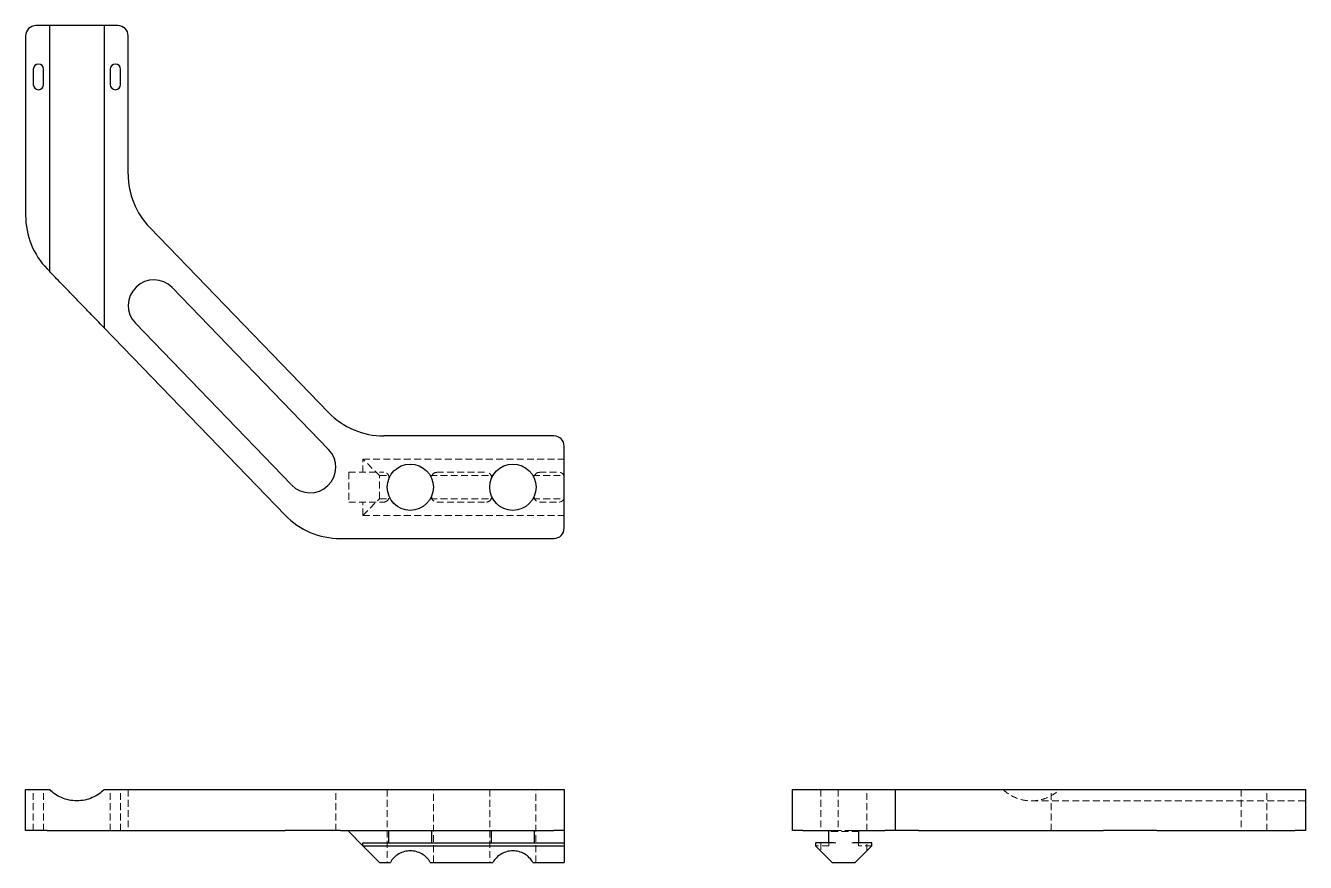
# Model space of a CAD drawing. Header units: millimetres. Extents: x 33 to 271, y 50 to 206.
import ezdxf

# ---------------------------------------------------------------- set-up
doc = ezdxf.new("R2010")
doc.units = ezdxf.units.MM
doc.linetypes.add('HIDDEN', pattern=[1.905, 1.27, -0.635])

msp = doc.modelspace()

# ---------------------------------------------------------------- linework, layer by layer
at = {"color": 7, "linetype": 'Continuous', "lineweight": 25}
for p, q in [((37.47, 205.62), (34.9, 205.62)), ((37.47, 159.96), (37.47, 205.62)), ((47.57, 205.62), (37.47, 205.62)), ((47.57, 205.62), (47.57, 149.5)), ((50.14, 205.62), (47.57, 205.62)), ((33, 203.71), (33, 170.36)), ((52.05, 178.06), (52.05, 203.71)), ((34.43, 197.52), (34.43, 194.67)), ((36.33, 194.67), (36.33, 197.52)), ((48.71, 197.52), (48.71, 194.67)), ((50.62, 194.67), (50.62, 197.52)), ((89.25, 133.79), (56.06, 168.13)), ((37.01, 160.43), (37.47, 159.96)), ((89.25, 126.93), (60.23, 156.96)), ((53.39, 150.34), (82.4, 120.32)), ((47.57, 149.5), (81.17, 114.74)), ((131.1, 129.43), (99.52, 129.43)), ((133, 112.29), (133, 127.52)), ((91.44, 110.38), (131.1, 110.38)), ((33, 56.14), (33, 63.76)), ((33, 63.76), (37.01, 63.76)), ((37.01, 63.76), (37.47, 63.76)), ((47.57, 63.76), (81.17, 63.76)), ((81.17, 63.76), (91.44, 63.76)), ((91.44, 63.76), (131.1, 63.76)), ((131.1, 63.76), (133, 63.76)), ((133, 63.76), (133, 56.14)), ((175.38, 56.14), (175.38, 63.76)), ((175.38, 63.76), (177.29, 63.76)), ((177.29, 63.76), (192.52, 63.76)), ((192.52, 63.76), (194.43, 63.76)), ((194.43, 63.76), (194.43, 56.14)), ((194.43, 63.76), (198.79, 63.76)), ((198.79, 63.76), (233.13, 63.76)), ((233.13, 63.76), (243.06, 63.76)), ((243.06, 63.76), (268.71, 63.76)), ((268.71, 63.76), (270.62, 63.76)), ((270.62, 63.76), (270.62, 56.14)), ((37.01, 56.14), (33, 56.14)), ((37.01, 56.14), (81.17, 56.14)), ((91.44, 56.14), (81.17, 56.14)), ((91.44, 56.14), (131.1, 56.14)), ((93, 56.14), (93, 55.95)), ((93, 55.95), (95.62, 53.33)), ((100.47, 53.86), (100.47, 56.14)), ((108.39, 56.14), (108.39, 53.86)), ((119.51, 53.86), (119.51, 56.14)), ((127.44, 56.14), (127.44, 53.86)), ((133, 56.14), (131.1, 56.14)), ((133, 56.14), (133, 53.86)), ((177.29, 56.14), (175.38, 56.14)), ((177.29, 56.14), (183.1, 56.14)), ((182.14, 53.86), (182.14, 56.14)), ((186.71, 56.14), (192.52, 56.14)), ((187.67, 56.14), (187.67, 53.86)), ((194.43, 56.14), (192.52, 56.14)), ((198.79, 56.14), (194.43, 56.14)), ((198.79, 56.14), (233.13, 56.14)), ((243.06, 56.14), (233.13, 56.14)), ((243.06, 56.14), (268.71, 56.14)), ((270.62, 56.14), (268.71, 56.14)), ((95.62, 53.86), (133, 53.86)), ((95.62, 53.33), (95.62, 53.86)), ((95.62, 53.33), (133, 53.33)), ((95.62, 53.33), (98.71, 50.24)), ((133, 53.86), (133, 53.33)), ((133, 53.33), (133, 50.24)), ((179.67, 53.86), (179.67, 53.33)), ((183.1, 53.86), (179.67, 53.86)), ((179.67, 53.33), (182.76, 50.24)), ((190.14, 53.86), (186.71, 53.86)), ((187.05, 50.24), (190.14, 53.33)), ((190.14, 53.33), (190.14, 53.86)), ((98.71, 50.24), (100.72, 50.24)), ((108.14, 50.24), (119.76, 50.24)), ((127.19, 50.24), (133, 50.24)), ((182.76, 50.24), (187.05, 50.24))]:
    msp.add_line(p, q, dxfattribs=at)
at = {"color": 7, "linetype": 'HIDDEN', "lineweight": 18}
for p, q in [((95.62, 125.14), (133, 125.14)), ((95.62, 122.67), (95.62, 125.14)), ((98.71, 122.05), (95.62, 125.14)), ((93, 122.67), (99.51, 122.67)), ((93, 122.67), (93, 117.14)), ((98.71, 122.05), (100.72, 122.05)), ((98.71, 117.76), (98.71, 122.05)), ((108.14, 122.05), (119.76, 122.05)), ((109.34, 122.67), (118.56, 122.67)), ((127.19, 122.05), (133, 122.05)), ((128.39, 122.67), (132.05, 122.67)), ((93, 117.14), (99.51, 117.14)), ((95.62, 114.67), (98.71, 117.76)), ((95.62, 114.67), (95.62, 117.14)), ((98.71, 117.76), (100.72, 117.76)), ((108.14, 117.76), (119.76, 117.76)), ((109.34, 117.14), (118.56, 117.14)), ((127.19, 117.76), (133, 117.76)), ((128.39, 117.14), (132.05, 117.14)), ((95.62, 114.67), (133, 114.67)), ((34.43, 56.14), (34.43, 63.76)), ((36.33, 56.14), (36.33, 63.76)), ((48.71, 56.14), (48.71, 63.76)), ((50.62, 56.14), (50.62, 63.76)), ((52.05, 63.76), (52.05, 56.14)), ((90.59, 56.14), (90.59, 63.76)), ((100.14, 63.76), (100.14, 50.24)), ((108.71, 50.24), (108.71, 63.76)), ((119.19, 63.76), (119.19, 50.24)), ((127.76, 50.24), (127.76, 63.76)), ((180.62, 63.76), (180.62, 56.14)), ((183.86, 63.76), (183.86, 56.14)), ((189.19, 56.14), (189.19, 63.76)), ((223.41, 56.14), (223.41, 63.76)), ((258.71, 63.76), (258.71, 56.14)), ((263.48, 56.14), (263.48, 63.76)), ((219.73, 61.67), (270.62, 61.67)), ((187.67, 55.95), (182.14, 55.95)), ((183.42, 56.14), (183.1, 56.14)), ((186.39, 56.14), (183.42, 56.14)), ((186.71, 56.14), (186.39, 56.14)), ((182.14, 53.33), (179.67, 53.33)), ((180.62, 53.86), (180.62, 52.38)), ((182.14, 53.33), (182.14, 53.86)), ((183.1, 53.86), (183.42, 53.86)), ((186.39, 53.86), (186.71, 53.86)), ((187.67, 53.33), (187.67, 53.86)), ((190.14, 53.33), (187.67, 53.33)), ((189.19, 52.38), (189.19, 53.86))]:
    msp.add_line(p, q, dxfattribs=at)
at = {"color": 7, "linetype": 'Continuous', "lineweight": 25}
for centre in [(104.43, 119.9), (123.48, 119.9)]:
    msp.add_circle(centre, 4.29, dxfattribs=at)
for centre, radius, start, end in [((34.9, 203.71), 1.9, 90, 180), ((50.14, 203.71), 1.9, 0, 90), ((35.38, 197.52), 0.952, 0, 180), ((49.67, 197.52), 0.952, 0, 180), ((35.38, 194.67), 0.952, 180, 0), ((49.67, 194.67), 0.952, 180, 0), ((66.33, 178.06), 14.29, 180, 224.0194), ((47.29, 170.36), 14.29, 180, 224.0194), ((56.81, 153.65), 4.76, 44.0194, 224.0194), ((99.52, 143.71), 14.29, 224.0194, 270), ((131.1, 127.52), 1.9, 0, 90), ((85.83, 123.62), 4.76, 224.0194, 44.0194), ((91.44, 124.67), 14.29, 224.0194, 270), ((131.1, 112.29), 1.9, 270, 0)]:
    msp.add_arc(centre, radius, start, end, dxfattribs=at)
at = {"color": 7, "linetype": 'HIDDEN', "lineweight": 18}
for centre, start, end in [((99.51, 121.71), 339.7905, 90), ((109.34, 121.71), 90, 200.2095), ((118.56, 121.71), 339.7905, 90), ((128.39, 121.71), 90, 200.2095), ((132.05, 121.71), 0, 90), ((99.51, 118.1), 270, 20.2095), ((109.34, 118.1), 159.7905, 270), ((118.56, 118.1), 270, 20.2095), ((128.39, 118.1), 159.7905, 270), ((132.05, 118.1), 270, 0)]:
    msp.add_arc(centre, 0.952, start, end, dxfattribs=at)
at = {"color": 7, "linetype": 'Continuous', "lineweight": 25}
for points, knots in [([(47.57, 149.5), (47.28, 149.81), (46.94, 150.16), (46.2, 150.93), (45.79, 151.35), (44.93, 152.24), (44.46, 152.72), (43.51, 153.71), (43.02, 154.22), (42.03, 155.24), (41.54, 155.75), (40.58, 156.74), (40.12, 157.22), (39.25, 158.12), (38.85, 158.54), (38.11, 159.3), (37.77, 159.65), (37.47, 159.96)], [0, 0, 0, 0, 0.125, 0.125, 0.25, 0.25, 0.375, 0.375, 0.5, 0.5, 0.625, 0.625, 0.75, 0.75, 0.875, 0.875, 1, 1, 1, 1]), ([(47.57, 63.76), (47.28, 63.46), (46.94, 63.18), (46.2, 62.67), (45.79, 62.45), (44.93, 62.07), (44.46, 61.92), (43.51, 61.72), (43.02, 61.67), (42.03, 61.67), (41.54, 61.72), (40.58, 61.92), (40.12, 62.07), (39.25, 62.45), (38.85, 62.67), (38.11, 63.18), (37.77, 63.46), (37.47, 63.76)], [0, 0, 0, 0, 0.125, 0.125, 0.25, 0.25, 0.375, 0.375, 0.5, 0.5, 0.625, 0.625, 0.75, 0.75, 0.875, 0.875, 1, 1, 1, 1]), ([(104.43, 52.38), (104.07, 52.38), (103.7, 52.34), (102.97, 52.14), (102.62, 52), (101.95, 51.62), (101.65, 51.38), (101.12, 50.84), (100.9, 50.55), (100.72, 50.24)], [0, 0, 0, 0, 0.25, 0.25, 0.5, 0.5, 0.75, 0.75, 1, 1, 1, 1]), ([(108.14, 50.24), (107.96, 50.55), (107.74, 50.84), (107.21, 51.38), (106.9, 51.62), (106.24, 52), (105.88, 52.14), (105.16, 52.34), (104.79, 52.38), (104.43, 52.38)], [0, 0, 0, 0, 0.25, 0.25, 0.5, 0.5, 0.75, 0.75, 1, 1, 1, 1]), ([(123.48, 52.38), (123.12, 52.38), (122.75, 52.34), (122.02, 52.14), (121.66, 52), (121, 51.62), (120.7, 51.38), (120.17, 50.84), (119.94, 50.55), (119.76, 50.24)], [0, 0, 0, 0, 0.25, 0.25, 0.5, 0.5, 0.75, 0.75, 1, 1, 1, 1]), ([(127.19, 50.24), (127.01, 50.55), (126.79, 50.84), (126.26, 51.38), (125.95, 51.62), (125.29, 52), (124.93, 52.14), (124.2, 52.34), (123.83, 52.38), (123.48, 52.38)], [0, 0, 0, 0, 0.25, 0.25, 0.5, 0.5, 0.75, 0.75, 1, 1, 1, 1])]:
    msp.add_open_spline(points, degree=3, knots=knots, dxfattribs=at)
at = {"color": 7, "linetype": 'HIDDEN', "lineweight": 18}
msp.add_open_spline([(214.5, 63.76), (214.81, 63.46), (215.16, 63.18), (215.93, 62.67), (216.35, 62.45), (217.24, 62.07), (217.72, 61.92), (218.71, 61.72), (219.22, 61.67), (220.24, 61.67), (220.75, 61.72), (221.74, 61.92), (222.22, 62.07), (223.12, 62.45), (223.54, 62.67), (224.3, 63.18), (224.65, 63.46), (224.96, 63.76)], degree=3, knots=[0, 0, 0, 0, 0.125, 0.125, 0.25, 0.25, 0.375, 0.375, 0.5, 0.5, 0.625, 0.625, 0.75, 0.75, 0.875, 0.875, 1, 1, 1, 1], dxfattribs=at)

doc.saveas('drawing.dxf')
